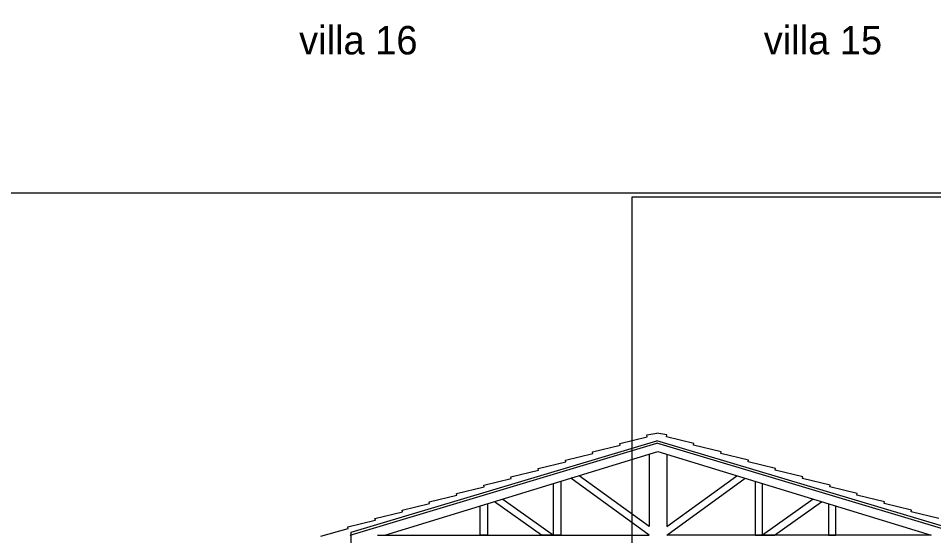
# Model space of a CAD drawing. Header units: metres. Extents: x -12536 to 12621, y -17191 to 9596.
# Drawn here: x -9346 to -8058, y -4438 to -3711 of the extents above; entities that cross this region are included whole.
import ezdxf

# ---------------------------------------------------------------- set-up
doc = ezdxf.new("R2010")
doc.units = ezdxf.units.M
doc.header["$MEASUREMENT"] = 0
for name, color, linetype in [('Calque commun', 7, 'Continuous'), ('Cotations', 7, 'Continuous'), ('Textes', 7, 'Continuous')]:
    doc.layers.add(name, color=color, linetype=linetype)
doc.styles.add('Century Gothic27', font='GOTHIC.TTF', dxfattribs={"height": 0.199271})

# ---------------------------------------------------------------- blocks, each defined once
blk = doc.blocks.new('CARTDCE')
at = {"layer": 'Calque commun', "color": 9, "linetype": 'Continuous', "lineweight": 5}
for p, q in [((20.202, 28.93), (-21.798, 28.93)), ((-21.798, 28.93), (-21.798, -0.3))]:
    blk.add_line(p, q, dxfattribs=at)

msp = doc.modelspace()

# ---------------------------------------------------------------- linework, layer by layer
at = {"layer": 'Calque commun', "color": 7, "linetype": 'Continuous', "lineweight": 20}
for p, q in [((-8879.115, -4437.421), (-8447.511, -4308.159)), ((-8877.592, -4433.275), (-8447.511, -4304.469)), ((-8017.227, -4433.335), (-8447.511, -4304.469)), ((-8018.762, -4436.565), (-8447.511, -4308.159)), ((-8877.592, -4454.315), (-8877.592, -4433.275))]:
    msp.add_line(p, q, dxfattribs=at)
at = {"layer": 'Calque commun', "color": 7, "linetype": 'Continuous', "lineweight": 5}
for p, q in [((-8829.987, -4437.38), (-8445.987, -4319.794)), ((-8458.495, -4323.625), (-8458.495, -4425.016)), ((-8445.987, -4319.794), (-8061.921, -4437.4)), ((-8433.319, -4323.674), (-8433.319, -4425.015)), ((-8582.702, -4361.658), (-8582.702, -4437.38)), ((-8458.495, -4437.381), (-8568.584, -4357.336)), ((-8458.495, -4425.016), (-8556.619, -4353.672)), ((-8433.319, -4425.015), (-8335.243, -4353.706)), ((-8433.319, -4437.381), (-8323.276, -4357.37)), ((-8309.112, -4361.707), (-8309.112, -4437.38)), ((-8592.702, -4437.381), (-8592.702, -4364.72)), ((-8299.112, -4437.381), (-8299.112, -4364.769)), ((-8663.964, -4386.542), (-8592.702, -4437.381)), ((-8227.897, -4386.576), (-8299.112, -4437.381)), ((-8695.879, -4437.381), (-8695.879, -4396.315)), ((-8685.88, -4393.253), (-8685.88, -4437.38)), ((-8609.921, -4437.381), (-8676.012, -4390.231)), ((-8281.893, -4437.38), (-8215.85, -4390.265)), ((-8205.934, -4393.302), (-8205.933, -4437.381)), ((-8195.934, -4437.38), (-8195.934, -4396.363)), ((-8840.669, -4437.4), (-8458.492, -4437.4)), ((-8829.987, -4437.38), (-8458.495, -4437.38)), ((-8685.88, -4437.38), (-8695.879, -4437.38)), ((-8685.877, -4437.4), (-8695.877, -4437.4)), ((-8592.702, -4437.38), (-8609.921, -4437.38)), ((-8592.699, -4437.4), (-8609.917, -4437.4)), ((-8582.702, -4437.38), (-8592.702, -4437.38)), ((-8582.699, -4437.4), (-8592.699, -4437.4)), ((-8061.921, -4437.4), (-8433.317, -4437.4)), ((-8309.112, -4437.38), (-8299.112, -4437.38)), ((-8309.109, -4437.4), (-8299.11, -4437.4)), ((-8299.112, -4437.38), (-8281.893, -4437.38)), ((-8299.11, -4437.4), (-8281.89, -4437.4)), ((-8205.933, -4437.38), (-8195.934, -4437.38)), ((-8205.931, -4437.4), (-8195.931, -4437.4))]:
    msp.add_line(p, q, dxfattribs=at)
at = {"layer": 'Cotations', "color": 7, "linetype": 'Continuous', "lineweight": 5}
msp.add_line((-7384.248, -3956.529), (-12352.223, -3956.529), dxfattribs=at)
at = {"layer": 'Cotations', "color": 6, "linetype": 'Continuous', "lineweight": 20}
for points in [[(-8920.319, -4438.611, 0), (-8881.915, -4428.028, 0), (-8882.373, -4425.532, 0), (-8843.646, -4416.31, 0), (-8843.448, -4416.257, 0), (-8844.106, -4413.814, 0), (-8805.178, -4404.544, 0), (-8805.764, -4402.08, 0), (-8767.108, -4392.875, 0), (-8767.566, -4390.38, 0), (-8728.838, -4381.158, 0), (-8729.297, -4378.662, 0), (-8690.569, -4369.44, 0), (-8691.027, -4366.944, 0), (-8652.3, -4357.722, 0), (-8652.758, -4355.227, 0), (-8614.03, -4346.005, 0), (-8614.488, -4343.509, 0), (-8575.76, -4334.287, 0), (-8576.219, -4331.791, 0), (-8537.491, -4322.57, 0), (-8537.949, -4320.074, 0), (-8499.222, -4310.852, 0), (-8499.68, -4308.356, 0), (-8460.952, -4299.134, 0), (-8461.462, -4296.445, 0), (-8447.511, -4293.695, 0)], [(-8050.916, -4413.814, 0), (-8089.843, -4404.544, 0), (-8089.257, -4402.08, 0), (-8127.913, -4392.875, 0), (-8127.455, -4390.38, 0), (-8166.183, -4381.158, 0), (-8165.724, -4378.662, 0), (-8204.452, -4369.44, 0), (-8203.994, -4366.944, 0), (-8242.722, -4357.722, 0), (-8242.264, -4355.227, 0), (-8280.991, -4346.005, 0), (-8280.533, -4343.509, 0), (-8319.261, -4334.287, 0), (-8318.802, -4331.791, 0), (-8357.531, -4322.57, 0), (-8357.072, -4320.074, 0), (-8395.8, -4310.852, 0), (-8395.341, -4308.356, 0), (-8434.07, -4299.134, 0), (-8433.559, -4296.445, 0), (-8447.511, -4293.695, 0)]]:
    msp.add_polyline3d(points, dxfattribs=at)

# ---------------------------------------------------------------- block references
at = {"layer": 'Calque commun', "color": 0, "linetype": 'ByBlock', "lineweight": -2, "xscale": 50, "yscale": 50, "zscale": 50}
msp.add_blockref('CARTDCE', (-7392.968, -5408.409), dxfattribs=at)

# ---------------------------------------------------------------- texts
at = {"layer": 'Textes', "color": 5, "linetype": 'ByBlock', "lineweight": -2, "style": 'Century Gothic27'}
for s, p in [('villa 16', (-8950.658, -3761.404)), ('villa 15', (-8297.163, -3761.404))]:
    msp.add_text(s, height=40, dxfattribs=at).set_placement(p)

# ---------------------------------------------------------------- meshes
at = {"layer": 'Calque commun', "color": 7, "linetype": 'Continuous', "lineweight": 5}
mesh = msp.add_polyface(dxfattribs=at)
corners = [(-6352.223, -1261.028), (-12352.223, -1261.028), (-12352.223, -5461.028), (-6352.223, -5461.028)]
mesh.append_faces([[corners[k] for k in face] for face in [(0, 1, 2, 3)]], dxfattribs={"color": 7})

doc.saveas('drawing.dxf')
